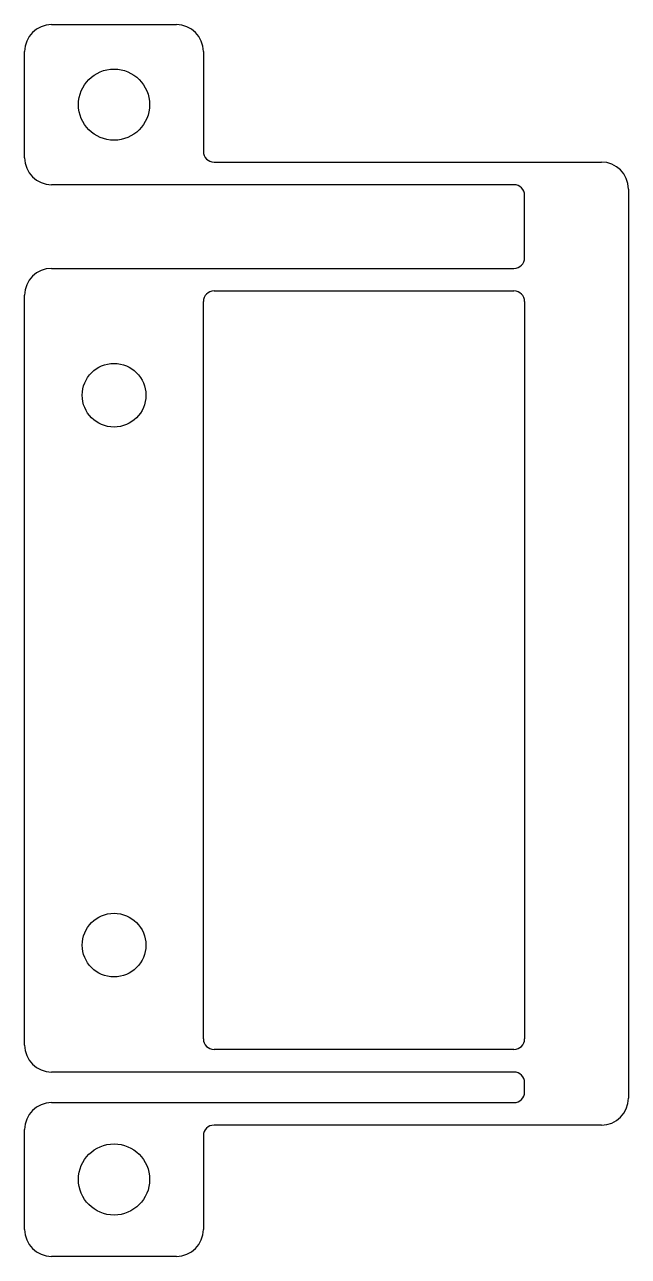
# Model space of a CAD drawing. Header units: millimetres. Extents: x -24.1 to 0.1, y -5.3 to 44.
import ezdxf

# ---------------------------------------------------------------- set-up
doc = ezdxf.new("R2010")
doc.units = ezdxf.units.MM

msp = doc.modelspace()

# ---------------------------------------------------------------- linework, layer by layer
at = {"color": 7, "linetype": 'Continuous', "lineweight": 25}
for p, q in [((-23, 43.9512), (-18, 43.9512)), ((-24.0762, 38.625), (-24.0762, 42.875)), ((-16.9238, 42.875), (-16.9238, 38.875)), ((-16.5, 38.4512), (-1, 38.4512)), ((-4.5, 37.5488), (-23, 37.5488)), ((-4.0762, 34.625), (-4.0762, 37.125)), ((0.0762, 37.375), (0.0762, 1)), ((-23, 34.2012), (-4.5, 34.2012)), ((-24.0762, 3.125), (-24.0762, 33.125)), ((-16.5, 33.2988), (-4.5, 33.2988)), ((-16.9238, 3.375), (-16.9238, 32.875)), ((-4.0762, 32.875), (-4.0762, 3.375)), ((-4.5, 2.9512), (-16.5, 2.9512)), ((-4.5, 2.0488), (-23, 2.0488)), ((-4.0762, 1.25), (-4.0762, 1.625)), ((-23, 0.8262), (-4.5, 0.8262)), ((-24.0762, -4.25), (-24.0762, -0.25)), ((-1, -0.0762), (-16.5, -0.0762)), ((-16.9238, -0.5), (-16.9238, -4.25)), ((-18, -5.3262), (-23, -5.3262))]:
    msp.add_line(p, q, dxfattribs=at)
for centre, radius in [((-20.5, 40.75), 1.4238), ((-20.5, 29.125), 1.2738), ((-20.5, 7.125), 1.2738), ((-20.5, -2.25), 1.4238)]:
    msp.add_circle(centre, radius, dxfattribs=at)
for centre, radius, start, end in [((-23, 42.875), 1.0762, 90, 180), ((-18, 42.875), 1.0762, 0, 90), ((-23, 38.625), 1.0762, 180, 270), ((-16.5, 38.875), 0.4238, 180, 270), ((-1, 37.375), 1.0762, 0, 90), ((-4.5, 37.125), 0.4238, 0, 90), ((-4.5, 34.625), 0.4238, 270, 0), ((-23, 33.125), 1.0762, 90, 180), ((-16.5, 32.875), 0.4238, 90, 180), ((-4.5, 32.875), 0.4238, 0, 90), ((-23, 3.125), 1.0762, 180, 270), ((-16.5, 3.375), 0.4238, 180, 270), ((-4.5, 3.375), 0.4238, 270, 0), ((-4.5, 1.625), 0.4238, 0, 90), ((-4.5, 1.25), 0.4238, 270, 0), ((-1, 1), 1.0762, 270, 0), ((-23, -0.25), 1.0762, 90, 180), ((-16.5, -0.5), 0.4238, 90, 180), ((-23, -4.25), 1.0762, 180, 270), ((-18, -4.25), 1.0762, 270, 0)]:
    msp.add_arc(centre, radius, start, end, dxfattribs=at)

doc.saveas('drawing.dxf')
